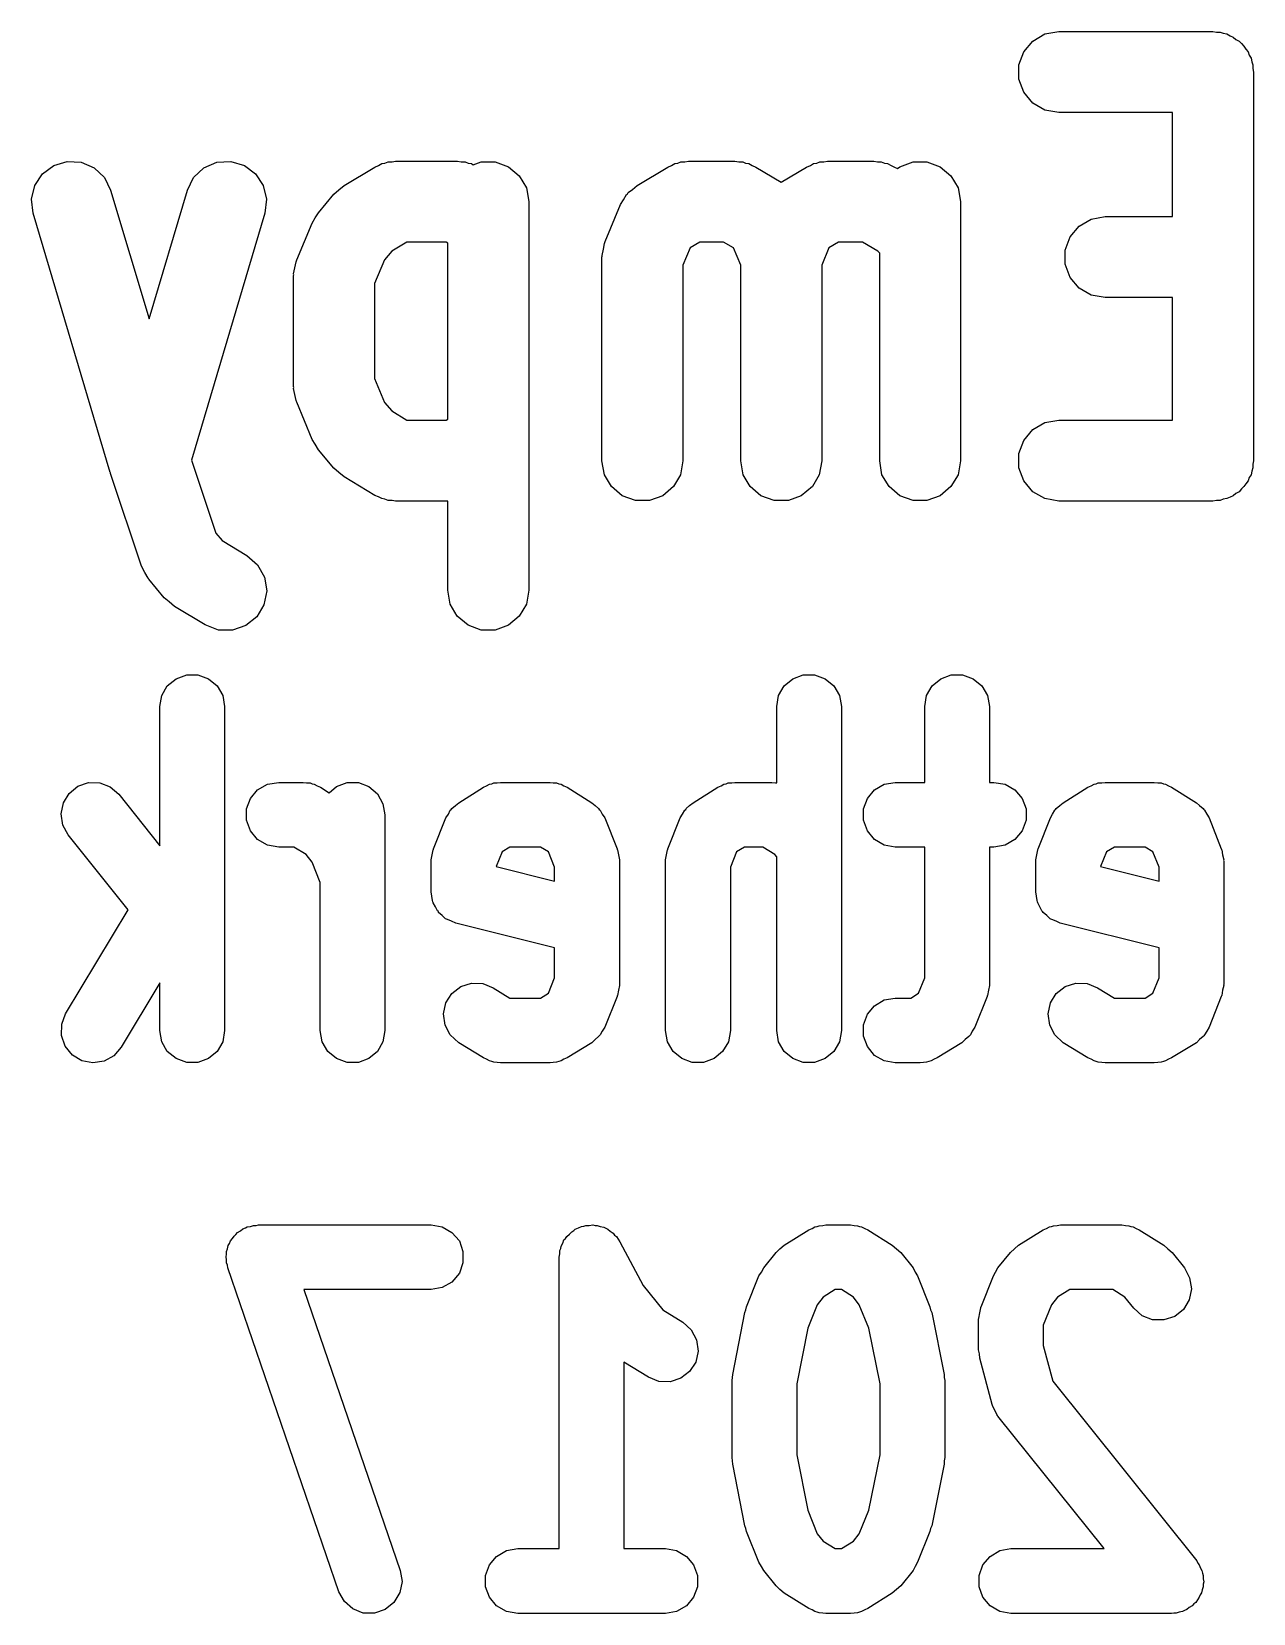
# Model space of a CAD drawing. Extents: x 125.4 to 142, y -145 to -107.2.
# Drawn here: x 135.816 to 139.589, y -117.652 to -112.768 of the extents above; entities that cross this region are included whole.
import ezdxf

# ---------------------------------------------------------------- set-up
doc = ezdxf.new("R2010")
doc.units = 0
doc.header["$MEASUREMENT"] = 0
doc.layers.add('BLACK', color=7, linetype='CONTINUOUS')

msp = doc.modelspace()

# ---------------------------------------------------------------- linework, layer by layer
at = {"layer": 'Black'}
for p, q in [((138.945, -112.775), (138.988, -112.768)), ((138.988, -112.768), (139.464, -112.768)), ((139.464, -112.768), (139.475, -112.77)), ((139.475, -112.77), (139.486, -112.77)), ((139.486, -112.77), (139.496, -112.773)), ((138.88, -112.83), (138.908, -112.797)), ((138.908, -112.797), (138.945, -112.775)), ((139.496, -112.773), (139.507, -112.775)), ((139.507, -112.775), (139.517, -112.781)), ((139.517, -112.781), (139.527, -112.785)), ((139.527, -112.785), (139.535, -112.792)), ((139.535, -112.792), (139.545, -112.797)), ((139.545, -112.797), (139.552, -112.805)), ((139.552, -112.805), (139.56, -112.813)), ((139.56, -112.813), (139.566, -112.822)), ((138.865, -112.871), (138.88, -112.83)), ((139.566, -112.822), (139.573, -112.83)), ((139.573, -112.83), (139.576, -112.841)), ((139.576, -112.841), (139.582, -112.85)), ((139.582, -112.85), (139.584, -112.861)), ((139.584, -112.861), (139.587, -112.871)), ((138.865, -112.915), (138.865, -112.871)), ((138.88, -112.955), (138.865, -112.915)), ((139.587, -112.871), (139.587, -112.882)), ((139.587, -112.882), (139.589, -112.893)), ((139.589, -112.893), (139.589, -114.093)), ((138.908, -112.989), (138.88, -112.955)), ((138.945, -113.01), (138.908, -112.989)), ((138.988, -113.018), (138.945, -113.01)), ((139.339, -113.018), (138.988, -113.018)), ((139.339, -113.339), (139.339, -113.018)), ((135.826, -113.243), (135.85, -113.207)), ((135.85, -113.207), (135.885, -113.181)), ((135.885, -113.181), (135.926, -113.169)), ((135.926, -113.169), (135.969, -113.171)), ((135.969, -113.171), (136.009, -113.189)), ((136.009, -113.189), (136.041, -113.218)), ((136.316, -113.218), (136.348, -113.189)), ((136.348, -113.189), (136.388, -113.171)), ((136.388, -113.171), (136.431, -113.169)), ((136.431, -113.169), (136.473, -113.181)), ((136.473, -113.181), (136.507, -113.207)), ((136.507, -113.207), (136.531, -113.243)), ((136.781, -113.243), (136.876, -113.186)), ((136.876, -113.186), (136.887, -113.181)), ((136.887, -113.181), (136.898, -113.175)), ((136.898, -113.175), (136.907, -113.174)), ((136.907, -113.174), (136.917, -113.17)), ((136.917, -113.17), (136.929, -113.17)), ((136.929, -113.17), (136.94, -113.168)), ((136.94, -113.168), (137.131, -113.168)), ((137.131, -113.168), (137.143, -113.17)), ((137.143, -113.17), (137.155, -113.17)), ((137.155, -113.17), (137.164, -113.174)), ((137.164, -113.174), (137.174, -113.175)), ((137.174, -113.175), (137.18, -113.179)), ((137.18, -113.179), (137.204, -113.17)), ((137.204, -113.17), (137.248, -113.17)), ((137.248, -113.17), (137.289, -113.185)), ((137.289, -113.185), (137.322, -113.213)), ((137.686, -113.243), (137.781, -113.186)), ((137.781, -113.186), (137.792, -113.181)), ((137.792, -113.181), (137.802, -113.175)), ((137.802, -113.175), (137.812, -113.174)), ((137.812, -113.174), (137.821, -113.17)), ((137.821, -113.17), (137.833, -113.17)), ((137.833, -113.17), (137.845, -113.168)), ((137.845, -113.168), (137.988, -113.168)), ((137.988, -113.168), (138, -113.17)), ((138, -113.17), (138.012, -113.17)), ((138.012, -113.17), (138.021, -113.174)), ((138.021, -113.174), (138.031, -113.175)), ((138.031, -113.175), (138.041, -113.181)), ((138.041, -113.181), (138.052, -113.186)), ((138.052, -113.186), (138.131, -113.233)), ((138.131, -113.233), (138.209, -113.186)), ((138.209, -113.186), (138.221, -113.181)), ((138.221, -113.181), (138.231, -113.175)), ((138.231, -113.175), (138.241, -113.174)), ((138.241, -113.174), (138.25, -113.17)), ((138.25, -113.17), (138.262, -113.17)), ((138.262, -113.17), (138.274, -113.168)), ((138.274, -113.168), (138.417, -113.168)), ((138.417, -113.168), (138.428, -113.17)), ((138.428, -113.17), (138.44, -113.17)), ((138.44, -113.17), (138.45, -113.174)), ((138.45, -113.174), (138.459, -113.175)), ((138.459, -113.175), (138.47, -113.181)), ((138.47, -113.181), (138.481, -113.186)), ((138.481, -113.186), (138.49, -113.191)), ((138.49, -113.191), (138.497, -113.185)), ((138.497, -113.185), (138.538, -113.17)), ((138.538, -113.17), (138.581, -113.17)), ((138.581, -113.17), (138.622, -113.185)), ((138.622, -113.185), (138.655, -113.213)), ((135.816, -113.285), (135.826, -113.243)), ((136.041, -113.218), (136.06, -113.257)), ((136.06, -113.257), (136.179, -113.655)), ((136.179, -113.655), (136.297, -113.257)), ((136.297, -113.257), (136.316, -113.218)), ((136.531, -113.243), (136.541, -113.285)), ((136.749, -113.27), (136.765, -113.256)), ((136.765, -113.256), (136.781, -113.243)), ((137.322, -113.213), (137.344, -113.25)), ((137.344, -113.25), (137.351, -113.293)), ((137.658, -113.265), (137.672, -113.255)), ((137.672, -113.255), (137.686, -113.243)), ((138.655, -113.213), (138.677, -113.25)), ((138.677, -113.25), (138.685, -113.293)), ((135.821, -113.329), (135.816, -113.285)), ((136.541, -113.285), (136.536, -113.329)), ((136.702, -113.327), (136.749, -113.27)), ((137.351, -113.293), (137.351, -114.493)), ((137.587, -113.416), (137.635, -113.302)), ((137.635, -113.302), (137.644, -113.287)), ((137.644, -113.287), (137.653, -113.271)), ((137.653, -113.271), (137.656, -113.269)), ((137.656, -113.269), (137.658, -113.265)), ((138.685, -113.293), (138.685, -114.093)), ((136.059, -114.129), (135.821, -113.329)), ((136.536, -113.329), (136.31, -114.091)), ((136.682, -113.359), (136.692, -113.343)), ((136.692, -113.343), (136.702, -113.327)), ((139.051, -113.369), (139.088, -113.347)), ((139.088, -113.347), (139.131, -113.339)), ((139.131, -113.339), (139.339, -113.339)), ((136.635, -113.473), (136.682, -113.359)), ((139.008, -113.443), (139.023, -113.402)), ((139.023, -113.402), (139.051, -113.369)), ((136.928, -113.446), (136.906, -113.473)), ((136.975, -113.418), (136.928, -113.446)), ((137.096, -113.418), (136.975, -113.418)), ((137.101, -113.421), (137.096, -113.418)), ((137.101, -113.965), (137.101, -113.421)), ((137.578, -113.459), (137.582, -113.44)), ((137.582, -113.44), (137.585, -113.422)), ((137.585, -113.422), (137.586, -113.419)), ((137.586, -113.419), (137.587, -113.416)), ((137.85, -113.436), (137.827, -113.489)), ((137.88, -113.418), (137.85, -113.436)), ((137.953, -113.418), (137.88, -113.418)), ((137.984, -113.436), (137.953, -113.418)), ((138.006, -113.489), (137.984, -113.436)), ((138.278, -113.436), (138.256, -113.489)), ((138.308, -113.418), (138.278, -113.436)), ((138.382, -113.418), (138.308, -113.418)), ((138.429, -113.446), (138.382, -113.418)), ((138.435, -113.452), (138.429, -113.446)), ((138.435, -114.093), (138.435, -113.452)), ((139.008, -113.486), (139.008, -113.443)), ((136.625, -113.516), (136.629, -113.497)), ((136.629, -113.497), (136.633, -113.479)), ((136.633, -113.479), (136.634, -113.476)), ((136.634, -113.476), (136.635, -113.473)), ((136.906, -113.473), (136.875, -113.546)), ((137.577, -113.464), (137.578, -113.461)), ((137.577, -114.093), (137.577, -113.464)), ((137.578, -113.461), (137.578, -113.459)), ((137.827, -113.489), (137.827, -114.093)), ((138.006, -114.093), (138.006, -113.489)), ((138.256, -113.489), (138.256, -114.093)), ((139.023, -113.527), (139.008, -113.486)), ((136.626, -113.519), (136.625, -113.516)), ((136.625, -113.521), (136.626, -113.519)), ((136.625, -113.864), (136.625, -113.521)), ((136.875, -113.546), (136.875, -113.839)), ((139.051, -113.56), (139.023, -113.527)), ((139.088, -113.582), (139.051, -113.56)), ((139.131, -113.589), (139.088, -113.582)), ((139.339, -113.589), (139.131, -113.589)), ((139.339, -113.968), (139.339, -113.589)), ((136.875, -113.839), (136.906, -113.913)), ((136.626, -113.867), (136.625, -113.864)), ((136.625, -113.87), (136.626, -113.867)), ((136.629, -113.888), (136.625, -113.87)), ((136.633, -113.907), (136.629, -113.888)), ((136.634, -113.91), (136.633, -113.907)), ((136.635, -113.912), (136.634, -113.91)), ((136.682, -114.027), (136.635, -113.912)), ((136.906, -113.913), (136.928, -113.939)), ((136.928, -113.939), (136.975, -113.968)), ((136.975, -113.968), (137.096, -113.968)), ((137.096, -113.968), (137.101, -113.965)), ((138.908, -113.997), (138.945, -113.975)), ((138.945, -113.975), (138.988, -113.968)), ((138.988, -113.968), (139.339, -113.968)), ((136.692, -114.042), (136.682, -114.027)), ((138.865, -114.071), (138.88, -114.03)), ((138.88, -114.03), (138.908, -113.997)), ((136.702, -114.059), (136.692, -114.042)), ((136.749, -114.116), (136.702, -114.059)), ((138.865, -114.115), (138.865, -114.071)), ((136.06, -114.13), (136.059, -114.129)), ((136.06, -114.132), (136.06, -114.13)), ((136.155, -114.418), (136.06, -114.132)), ((136.31, -114.091), (136.385, -114.317)), ((136.765, -114.129), (136.749, -114.116)), ((136.781, -114.143), (136.765, -114.129)), ((137.585, -114.136), (137.577, -114.093)), ((137.607, -114.173), (137.585, -114.136)), ((137.82, -114.136), (137.798, -114.173)), ((137.827, -114.093), (137.82, -114.136)), ((138.013, -114.136), (138.006, -114.093)), ((138.035, -114.173), (138.013, -114.136)), ((138.248, -114.136), (138.227, -114.173)), ((138.256, -114.093), (138.248, -114.136)), ((138.442, -114.136), (138.435, -114.093)), ((138.464, -114.173), (138.442, -114.136)), ((138.677, -114.136), (138.655, -114.173)), ((138.685, -114.093), (138.677, -114.136)), ((138.88, -114.155), (138.865, -114.115)), ((139.582, -114.136), (139.576, -114.145)), ((139.584, -114.125), (139.582, -114.136)), ((139.587, -114.115), (139.584, -114.125)), ((139.589, -114.093), (139.587, -114.104)), ((139.587, -114.104), (139.587, -114.115)), ((136.876, -114.2), (136.781, -114.143)), ((137.64, -114.201), (137.607, -114.173)), ((137.798, -114.173), (137.765, -114.201)), ((138.068, -114.201), (138.035, -114.173)), ((138.227, -114.173), (138.193, -114.201)), ((138.497, -114.201), (138.464, -114.173)), ((138.655, -114.173), (138.622, -114.201)), ((138.908, -114.189), (138.88, -114.155)), ((139.552, -114.18), (139.545, -114.189)), ((139.56, -114.173), (139.552, -114.18)), ((139.566, -114.164), (139.56, -114.173)), ((139.573, -114.155), (139.566, -114.164)), ((139.576, -114.145), (139.573, -114.155)), ((136.887, -114.204), (136.876, -114.2)), ((136.898, -114.21), (136.887, -114.204)), ((136.907, -114.212), (136.898, -114.21)), ((136.917, -114.216), (136.907, -114.212)), ((136.929, -114.216), (136.917, -114.216)), ((136.94, -114.218), (136.929, -114.216)), ((137.101, -114.218), (136.94, -114.218)), ((137.101, -114.493), (137.101, -114.218)), ((137.681, -114.216), (137.64, -114.201)), ((137.724, -114.216), (137.681, -114.216)), ((137.765, -114.201), (137.724, -114.216)), ((138.109, -114.216), (138.068, -114.201)), ((138.153, -114.216), (138.109, -114.216)), ((138.193, -114.201), (138.153, -114.216)), ((138.538, -114.216), (138.497, -114.201)), ((138.581, -114.216), (138.538, -114.216)), ((138.622, -114.201), (138.581, -114.216)), ((138.945, -114.21), (138.908, -114.189)), ((138.988, -114.218), (138.945, -114.21)), ((139.464, -114.218), (138.988, -114.218)), ((139.475, -114.216), (139.464, -114.218)), ((139.486, -114.216), (139.475, -114.216)), ((139.496, -114.212), (139.486, -114.216)), ((139.507, -114.21), (139.496, -114.212)), ((139.517, -114.205), (139.507, -114.21)), ((139.527, -114.201), (139.517, -114.205)), ((139.535, -114.194), (139.527, -114.201)), ((139.545, -114.189), (139.535, -114.194)), ((136.385, -114.317), (136.404, -114.339)), ((136.404, -114.339), (136.481, -114.386)), ((136.156, -114.419), (136.155, -114.418)), ((136.156, -114.421), (136.156, -114.419)), ((136.166, -114.438), (136.156, -114.421)), ((136.481, -114.386), (136.514, -114.414)), ((136.514, -114.414), (136.535, -114.452)), ((136.176, -114.456), (136.166, -114.438)), ((136.177, -114.457), (136.176, -114.456)), ((136.178, -114.459), (136.177, -114.457)), ((136.225, -114.516), (136.178, -114.459)), ((136.535, -114.452), (136.542, -114.495)), ((136.241, -114.529), (136.225, -114.516)), ((136.257, -114.543), (136.241, -114.529)), ((136.542, -114.495), (136.533, -114.538)), ((137.109, -114.536), (137.101, -114.493)), ((137.351, -114.493), (137.344, -114.536)), ((136.352, -114.6), (136.257, -114.543)), ((136.511, -114.575), (136.477, -114.602)), ((136.533, -114.538), (136.511, -114.575)), ((137.13, -114.573), (137.109, -114.536)), ((137.164, -114.601), (137.13, -114.573)), ((137.322, -114.573), (137.289, -114.601)), ((137.344, -114.536), (137.322, -114.573)), ((136.393, -114.616), (136.352, -114.6)), ((136.436, -114.616), (136.393, -114.616)), ((136.477, -114.602), (136.436, -114.616)), ((137.204, -114.616), (137.164, -114.601)), ((137.248, -114.616), (137.204, -114.616)), ((137.289, -114.601), (137.248, -114.616)), ((136.235, -114.788), (136.262, -114.766)), ((136.262, -114.766), (136.295, -114.754)), ((136.295, -114.754), (136.329, -114.754)), ((136.329, -114.754), (136.362, -114.766)), ((136.362, -114.766), (136.389, -114.788)), ((138.14, -114.788), (138.167, -114.766)), ((138.167, -114.766), (138.199, -114.754)), ((138.199, -114.754), (138.234, -114.754)), ((138.234, -114.754), (138.267, -114.766)), ((138.267, -114.766), (138.293, -114.788)), ((138.597, -114.788), (138.624, -114.766)), ((138.624, -114.766), (138.656, -114.754)), ((138.656, -114.754), (138.691, -114.754)), ((138.691, -114.754), (138.724, -114.766)), ((138.724, -114.766), (138.75, -114.788)), ((136.212, -114.852), (136.218, -114.818)), ((136.218, -114.818), (136.235, -114.788)), ((136.389, -114.788), (136.406, -114.818)), ((136.406, -114.818), (136.412, -114.852)), ((138.117, -114.852), (138.123, -114.818)), ((138.123, -114.818), (138.14, -114.788)), ((138.293, -114.788), (138.311, -114.818)), ((138.311, -114.818), (138.317, -114.852)), ((138.574, -114.852), (138.58, -114.818)), ((138.58, -114.818), (138.597, -114.788)), ((138.75, -114.788), (138.768, -114.818)), ((138.768, -114.818), (138.774, -114.852)), ((136.212, -115.282), (136.212, -114.852)), ((136.412, -114.852), (136.412, -115.852)), ((138.117, -115.088), (138.117, -114.852)), ((138.317, -114.852), (138.317, -115.852)), ((138.574, -115.086), (138.574, -114.852)), ((138.774, -114.852), (138.774, -115.086)), ((135.932, -115.12), (135.959, -115.098)), ((135.959, -115.098), (135.992, -115.087)), ((135.992, -115.087), (136.027, -115.088)), ((136.027, -115.088), (136.059, -115.1)), ((136.059, -115.1), (136.085, -115.123)), ((136.492, -115.136), (136.514, -115.109)), ((136.514, -115.109), (136.544, -115.092)), ((136.544, -115.092), (136.579, -115.086)), ((136.579, -115.086), (136.655, -115.086)), ((136.655, -115.086), (136.665, -115.088)), ((136.665, -115.088), (136.676, -115.088)), ((136.676, -115.088), (136.682, -115.091)), ((136.682, -115.091), (136.689, -115.092)), ((136.689, -115.092), (136.698, -115.097)), ((136.698, -115.097), (136.708, -115.101)), ((136.708, -115.101), (136.735, -115.118)), ((136.735, -115.118), (136.757, -115.099)), ((136.757, -115.099), (136.79, -115.087)), ((136.79, -115.087), (136.825, -115.087)), ((136.825, -115.087), (136.857, -115.099)), ((136.857, -115.099), (136.884, -115.121)), ((137.135, -115.149), (137.211, -115.101)), ((137.211, -115.101), (137.221, -115.097)), ((137.221, -115.097), (137.23, -115.092)), ((137.23, -115.092), (137.237, -115.091)), ((137.237, -115.091), (137.243, -115.088)), ((137.243, -115.088), (137.254, -115.088)), ((137.254, -115.088), (137.264, -115.086)), ((137.264, -115.086), (137.417, -115.086)), ((137.417, -115.086), (137.427, -115.088)), ((137.427, -115.088), (137.437, -115.088)), ((137.437, -115.088), (137.444, -115.091)), ((137.444, -115.091), (137.451, -115.092)), ((137.451, -115.092), (137.46, -115.097)), ((137.46, -115.097), (137.47, -115.101)), ((137.47, -115.101), (137.546, -115.149)), ((137.859, -115.149), (137.935, -115.101)), ((137.935, -115.101), (137.945, -115.097)), ((137.945, -115.097), (137.954, -115.092)), ((137.954, -115.092), (137.961, -115.091)), ((137.961, -115.091), (137.967, -115.088)), ((137.967, -115.088), (137.978, -115.088)), ((137.978, -115.088), (137.988, -115.086)), ((137.988, -115.086), (138.102, -115.086)), ((138.102, -115.086), (138.113, -115.088)), ((138.113, -115.088), (138.117, -115.088)), ((138.397, -115.136), (138.419, -115.109)), ((138.419, -115.109), (138.449, -115.092)), ((138.449, -115.092), (138.483, -115.086)), ((138.483, -115.086), (138.574, -115.086)), ((138.774, -115.086), (138.788, -115.086)), ((138.788, -115.086), (138.822, -115.092)), ((138.822, -115.092), (138.852, -115.109)), ((138.852, -115.109), (138.875, -115.136)), ((139.002, -115.149), (139.078, -115.101)), ((139.078, -115.101), (139.088, -115.097)), ((139.088, -115.097), (139.097, -115.092)), ((139.097, -115.092), (139.104, -115.091)), ((139.104, -115.091), (139.11, -115.088)), ((139.11, -115.088), (139.121, -115.088)), ((139.121, -115.088), (139.131, -115.086)), ((139.131, -115.086), (139.283, -115.086)), ((139.283, -115.086), (139.294, -115.088)), ((139.294, -115.088), (139.304, -115.088)), ((139.304, -115.088), (139.311, -115.091)), ((139.311, -115.091), (139.318, -115.092)), ((139.318, -115.092), (139.327, -115.097)), ((139.327, -115.097), (139.336, -115.101)), ((139.336, -115.101), (139.413, -115.149)), ((135.907, -115.183), (135.914, -115.149)), ((135.914, -115.149), (135.932, -115.12)), ((136.085, -115.123), (136.212, -115.282)), ((136.48, -115.168), (136.492, -115.136)), ((136.884, -115.121), (136.901, -115.152)), ((136.901, -115.152), (136.907, -115.186)), ((137.114, -115.167), (137.125, -115.158)), ((137.125, -115.158), (137.135, -115.149)), ((137.546, -115.149), (137.556, -115.158)), ((137.556, -115.158), (137.567, -115.167)), ((137.837, -115.167), (137.848, -115.158)), ((137.848, -115.158), (137.859, -115.149)), ((138.385, -115.168), (138.397, -115.136)), ((138.875, -115.136), (138.887, -115.168)), ((138.98, -115.167), (138.991, -115.158)), ((138.991, -115.158), (139.002, -115.149)), ((139.413, -115.149), (139.423, -115.158)), ((139.423, -115.158), (139.434, -115.167)), ((135.912, -115.218), (135.907, -115.183)), ((136.48, -115.203), (136.48, -115.168)), ((136.492, -115.236), (136.48, -115.203)), ((136.907, -115.186), (136.907, -115.852)), ((137.057, -115.291), (137.095, -115.196)), ((137.095, -115.196), (137.103, -115.184)), ((137.103, -115.184), (137.109, -115.172)), ((137.109, -115.172), (137.112, -115.17)), ((137.112, -115.17), (137.114, -115.167)), ((137.567, -115.167), (137.569, -115.17)), ((137.569, -115.17), (137.572, -115.172)), ((137.572, -115.172), (137.578, -115.184)), ((137.578, -115.184), (137.586, -115.196)), ((137.586, -115.196), (137.624, -115.291)), ((137.781, -115.291), (137.819, -115.196)), ((137.819, -115.196), (137.826, -115.184)), ((137.826, -115.184), (137.833, -115.172)), ((137.833, -115.172), (137.836, -115.17)), ((137.836, -115.17), (137.837, -115.167)), ((138.385, -115.203), (138.385, -115.168)), ((138.397, -115.236), (138.385, -115.203)), ((138.887, -115.203), (138.875, -115.236)), ((138.887, -115.168), (138.887, -115.203)), ((138.924, -115.291), (138.962, -115.196)), ((138.962, -115.196), (138.969, -115.184)), ((138.969, -115.184), (138.976, -115.172)), ((138.976, -115.172), (138.978, -115.17)), ((138.978, -115.17), (138.98, -115.167)), ((139.434, -115.167), (139.436, -115.17)), ((139.436, -115.17), (139.438, -115.172)), ((139.438, -115.172), (139.445, -115.184)), ((139.445, -115.184), (139.452, -115.196)), ((139.452, -115.196), (139.49, -115.291)), ((135.929, -115.248), (135.912, -115.218)), ((136.114, -115.48), (135.929, -115.248)), ((136.514, -115.262), (136.492, -115.236)), ((136.544, -115.28), (136.514, -115.262)), ((138.419, -115.262), (138.397, -115.236)), ((138.449, -115.28), (138.419, -115.262)), ((138.852, -115.262), (138.822, -115.28)), ((138.875, -115.236), (138.852, -115.262)), ((136.579, -115.286), (136.544, -115.28)), ((136.626, -115.286), (136.579, -115.286)), ((136.664, -115.309), (136.626, -115.286)), ((136.682, -115.332), (136.664, -115.309)), ((137.05, -115.325), (137.053, -115.31)), ((137.053, -115.31), (137.056, -115.294)), ((137.056, -115.294), (137.057, -115.293)), ((137.057, -115.293), (137.057, -115.291)), ((137.269, -115.301), (137.251, -115.346)), ((137.293, -115.286), (137.269, -115.301)), ((137.388, -115.286), (137.293, -115.286)), ((137.412, -115.301), (137.388, -115.286)), ((137.431, -115.348), (137.412, -115.301)), ((137.624, -115.291), (137.624, -115.293)), ((137.624, -115.293), (137.625, -115.294)), ((137.625, -115.294), (137.628, -115.31)), ((137.628, -115.31), (137.631, -115.325)), ((137.774, -115.325), (137.777, -115.31)), ((137.777, -115.31), (137.78, -115.294)), ((137.78, -115.294), (137.781, -115.293)), ((137.781, -115.293), (137.781, -115.291)), ((137.993, -115.301), (137.974, -115.348)), ((138.017, -115.286), (137.993, -115.301)), ((138.074, -115.286), (138.017, -115.286)), ((138.111, -115.309), (138.074, -115.286)), ((138.117, -115.316), (138.111, -115.309)), ((138.483, -115.286), (138.449, -115.28)), ((138.574, -115.286), (138.483, -115.286)), ((138.574, -115.69), (138.574, -115.286)), ((138.788, -115.286), (138.774, -115.286)), ((138.774, -115.286), (138.774, -115.71)), ((138.822, -115.28), (138.788, -115.286)), ((138.917, -115.325), (138.92, -115.31)), ((138.92, -115.31), (138.923, -115.294)), ((138.923, -115.293), (138.924, -115.291)), ((138.923, -115.294), (138.923, -115.293)), ((139.135, -115.301), (139.117, -115.346)), ((139.16, -115.286), (139.135, -115.301)), ((139.255, -115.286), (139.16, -115.286)), ((139.279, -115.301), (139.255, -115.286)), ((139.298, -115.348), (139.279, -115.301)), ((139.49, -115.291), (139.491, -115.293)), ((139.491, -115.293), (139.492, -115.294)), ((139.492, -115.294), (139.494, -115.31)), ((139.494, -115.31), (139.498, -115.325)), ((136.707, -115.395), (136.682, -115.332)), ((137.05, -115.327), (137.05, -115.325)), ((137.05, -115.329), (137.05, -115.327)), ((137.05, -115.424), (137.05, -115.329)), ((137.251, -115.346), (137.431, -115.391)), ((137.431, -115.391), (137.431, -115.348)), ((137.631, -115.325), (137.631, -115.327)), ((137.631, -115.327), (137.631, -115.329)), ((137.631, -115.329), (137.631, -115.71)), ((137.774, -115.327), (137.774, -115.325)), ((137.774, -115.329), (137.774, -115.327)), ((137.774, -115.852), (137.774, -115.329)), ((137.974, -115.348), (137.974, -115.852)), ((138.117, -115.852), (138.117, -115.316)), ((138.917, -115.327), (138.917, -115.325)), ((138.917, -115.329), (138.917, -115.327)), ((138.917, -115.424), (138.917, -115.329)), ((139.117, -115.346), (139.298, -115.391)), ((139.298, -115.391), (139.298, -115.348)), ((139.498, -115.325), (139.497, -115.327)), ((139.497, -115.327), (139.498, -115.329)), ((139.498, -115.329), (139.498, -115.71)), ((136.707, -115.852), (136.707, -115.395)), ((137.052, -115.437), (137.05, -115.424)), ((137.054, -115.451), (137.052, -115.437)), ((137.055, -115.455), (137.054, -115.451)), ((137.056, -115.458), (137.055, -115.455)), ((138.919, -115.437), (138.917, -115.424)), ((138.921, -115.451), (138.919, -115.437)), ((138.922, -115.455), (138.921, -115.451)), ((138.923, -115.458), (138.922, -115.455)), ((135.921, -115.801), (136.114, -115.48)), ((137.063, -115.47), (137.056, -115.458)), ((137.069, -115.483), (137.063, -115.47)), ((137.072, -115.485), (137.069, -115.483)), ((137.073, -115.488), (137.072, -115.485)), ((137.084, -115.497), (137.073, -115.488)), ((137.094, -115.507), (137.084, -115.497)), ((138.93, -115.47), (138.923, -115.458)), ((138.936, -115.483), (138.93, -115.47)), ((138.938, -115.485), (138.936, -115.483)), ((138.94, -115.488), (138.938, -115.485)), ((138.951, -115.497), (138.94, -115.488)), ((138.961, -115.507), (138.951, -115.497)), ((137.097, -115.508), (137.094, -115.507)), ((137.1, -115.51), (137.097, -115.508)), ((137.113, -115.515), (137.1, -115.51)), ((137.126, -115.521), (137.113, -115.515)), ((137.431, -115.597), (137.126, -115.521)), ((138.964, -115.508), (138.961, -115.507)), ((138.967, -115.51), (138.964, -115.508)), ((138.98, -115.515), (138.967, -115.51)), ((138.992, -115.521), (138.98, -115.515)), ((139.298, -115.597), (138.992, -115.521)), ((137.431, -115.69), (137.431, -115.597)), ((139.298, -115.69), (139.298, -115.597)), ((137.412, -115.737), (137.431, -115.69)), ((138.555, -115.737), (138.574, -115.69)), ((139.279, -115.737), (139.298, -115.69)), ((136.212, -115.705), (136.093, -115.904)), ((136.212, -115.852), (136.212, -115.705)), ((137.095, -115.767), (137.114, -115.738)), ((137.114, -115.738), (137.141, -115.716)), ((137.141, -115.716), (137.174, -115.706)), ((137.174, -115.706), (137.209, -115.707)), ((137.209, -115.707), (137.241, -115.72)), ((137.241, -115.72), (137.293, -115.752)), ((137.388, -115.752), (137.412, -115.737)), ((137.624, -115.747), (137.586, -115.842)), ((137.625, -115.744), (137.624, -115.745)), ((137.624, -115.745), (137.624, -115.747)), ((137.628, -115.728), (137.625, -115.744)), ((137.631, -115.713), (137.628, -115.728)), ((137.631, -115.71), (137.631, -115.711)), ((137.631, -115.711), (137.631, -115.713)), ((138.531, -115.752), (138.555, -115.737)), ((138.767, -115.747), (138.729, -115.842)), ((138.768, -115.744), (138.767, -115.745)), ((138.767, -115.745), (138.767, -115.747)), ((138.771, -115.728), (138.768, -115.744)), ((138.774, -115.713), (138.771, -115.728)), ((138.774, -115.71), (138.774, -115.711)), ((138.774, -115.711), (138.774, -115.713)), ((138.962, -115.767), (138.98, -115.738)), ((138.98, -115.738), (139.008, -115.716)), ((139.008, -115.716), (139.041, -115.706)), ((139.041, -115.706), (139.076, -115.707)), ((139.076, -115.707), (139.108, -115.72)), ((139.108, -115.72), (139.16, -115.752)), ((139.255, -115.752), (139.279, -115.737)), ((139.49, -115.747), (139.452, -115.842)), ((139.491, -115.745), (139.49, -115.747)), ((139.492, -115.744), (139.491, -115.745)), ((139.494, -115.728), (139.492, -115.744)), ((139.498, -115.713), (139.494, -115.728)), ((139.498, -115.71), (139.497, -115.711)), ((139.497, -115.711), (139.498, -115.713)), ((137.088, -115.801), (137.095, -115.767)), ((137.293, -115.752), (137.388, -115.752)), ((138.397, -115.802), (138.419, -115.776)), ((138.419, -115.776), (138.449, -115.758)), ((138.449, -115.758), (138.483, -115.752)), ((138.483, -115.752), (138.531, -115.752)), ((138.955, -115.801), (138.962, -115.767)), ((139.16, -115.752), (139.255, -115.752)), ((135.908, -115.868), (135.909, -115.833)), ((135.909, -115.833), (135.921, -115.801)), ((137.093, -115.836), (137.088, -115.801)), ((137.109, -115.866), (137.093, -115.836)), ((137.586, -115.842), (137.578, -115.854)), ((138.385, -115.835), (138.397, -115.802)), ((138.385, -115.87), (138.385, -115.835)), ((138.729, -115.842), (138.721, -115.854)), ((138.96, -115.836), (138.955, -115.801)), ((138.976, -115.866), (138.96, -115.836)), ((139.452, -115.842), (139.445, -115.854)), ((135.92, -115.901), (135.908, -115.868)), ((136.218, -115.887), (136.212, -115.852)), ((136.235, -115.917), (136.218, -115.887)), ((136.406, -115.887), (136.389, -115.917)), ((136.412, -115.852), (136.406, -115.887)), ((136.713, -115.887), (136.707, -115.852)), ((136.731, -115.917), (136.713, -115.887)), ((136.901, -115.887), (136.884, -115.917)), ((136.907, -115.852), (136.901, -115.887)), ((137.135, -115.89), (137.109, -115.866)), ((137.211, -115.937), (137.135, -115.89)), ((137.546, -115.89), (137.47, -115.937)), ((137.556, -115.88), (137.546, -115.89)), ((137.567, -115.871), (137.556, -115.88)), ((137.569, -115.869), (137.567, -115.871)), ((137.572, -115.866), (137.569, -115.869)), ((137.578, -115.854), (137.572, -115.866)), ((137.78, -115.887), (137.774, -115.852)), ((137.797, -115.917), (137.78, -115.887)), ((137.968, -115.887), (137.95, -115.917)), ((137.974, -115.852), (137.968, -115.887)), ((138.123, -115.887), (138.117, -115.852)), ((138.14, -115.917), (138.123, -115.887)), ((138.311, -115.887), (138.293, -115.917)), ((138.317, -115.852), (138.311, -115.887)), ((138.397, -115.902), (138.385, -115.87)), ((138.689, -115.89), (138.613, -115.937)), ((138.699, -115.88), (138.689, -115.89)), ((138.71, -115.871), (138.699, -115.88)), ((138.712, -115.869), (138.71, -115.871)), ((138.715, -115.866), (138.712, -115.869)), ((138.721, -115.854), (138.715, -115.866)), ((139.002, -115.89), (138.976, -115.866)), ((139.078, -115.937), (139.002, -115.89)), ((139.413, -115.89), (139.336, -115.937)), ((139.423, -115.88), (139.413, -115.89)), ((139.434, -115.871), (139.423, -115.88)), ((139.436, -115.869), (139.434, -115.871)), ((139.438, -115.866), (139.436, -115.869)), ((139.445, -115.854), (139.438, -115.866)), ((135.942, -115.928), (135.92, -115.901)), ((135.971, -115.946), (135.942, -115.928)), ((136.005, -115.952), (135.971, -115.946)), ((136.07, -115.93), (136.04, -115.947)), ((136.093, -115.904), (136.07, -115.93)), ((136.262, -115.939), (136.235, -115.917)), ((136.295, -115.951), (136.262, -115.939)), ((136.362, -115.939), (136.329, -115.951)), ((136.389, -115.917), (136.362, -115.939)), ((136.757, -115.939), (136.731, -115.917)), ((136.79, -115.951), (136.757, -115.939)), ((136.857, -115.939), (136.825, -115.951)), ((136.884, -115.917), (136.857, -115.939)), ((137.221, -115.941), (137.211, -115.937)), ((137.23, -115.946), (137.221, -115.941)), ((137.237, -115.948), (137.23, -115.946)), ((137.451, -115.946), (137.444, -115.948)), ((137.46, -115.941), (137.451, -115.946)), ((137.47, -115.937), (137.46, -115.941)), ((137.824, -115.939), (137.797, -115.917)), ((137.856, -115.951), (137.824, -115.939)), ((137.924, -115.939), (137.891, -115.951)), ((137.95, -115.917), (137.924, -115.939)), ((138.167, -115.939), (138.14, -115.917)), ((138.199, -115.951), (138.167, -115.939)), ((138.267, -115.939), (138.234, -115.951)), ((138.293, -115.917), (138.267, -115.939)), ((138.419, -115.929), (138.397, -115.902)), ((138.449, -115.946), (138.419, -115.929)), ((138.483, -115.952), (138.449, -115.946)), ((138.594, -115.946), (138.587, -115.948)), ((138.603, -115.941), (138.594, -115.946)), ((138.613, -115.937), (138.603, -115.941)), ((139.088, -115.941), (139.078, -115.937)), ((139.097, -115.946), (139.088, -115.941)), ((139.104, -115.948), (139.097, -115.946)), ((139.318, -115.946), (139.311, -115.948)), ((139.327, -115.941), (139.318, -115.946)), ((139.336, -115.937), (139.327, -115.941)), ((136.04, -115.947), (136.005, -115.952)), ((136.329, -115.951), (136.295, -115.951)), ((136.825, -115.951), (136.79, -115.951)), ((137.243, -115.95), (137.237, -115.948)), ((137.254, -115.951), (137.243, -115.95)), ((137.264, -115.952), (137.254, -115.951)), ((137.417, -115.952), (137.264, -115.952)), ((137.427, -115.951), (137.417, -115.952)), ((137.437, -115.95), (137.427, -115.951)), ((137.444, -115.948), (137.437, -115.95)), ((137.891, -115.951), (137.856, -115.951)), ((138.234, -115.951), (138.199, -115.951)), ((138.56, -115.952), (138.483, -115.952)), ((138.57, -115.951), (138.56, -115.952)), ((138.58, -115.95), (138.57, -115.951)), ((138.587, -115.948), (138.58, -115.95)), ((139.11, -115.95), (139.104, -115.948)), ((139.121, -115.951), (139.11, -115.95)), ((139.131, -115.952), (139.121, -115.951)), ((139.283, -115.952), (139.131, -115.952)), ((139.294, -115.951), (139.283, -115.952)), ((139.304, -115.95), (139.294, -115.951)), ((139.311, -115.948), (139.304, -115.95)), ((136.441, -116.487), (136.447, -116.482)), ((136.447, -116.482), (136.452, -116.476)), ((136.452, -116.476), (136.461, -116.471)), ((136.461, -116.471), (136.468, -116.465)), ((136.468, -116.465), (136.476, -116.462)), ((136.476, -116.462), (136.482, -116.458)), ((136.482, -116.458), (136.492, -116.457)), ((136.492, -116.457), (136.501, -116.454)), ((136.501, -116.454), (136.509, -116.454)), ((136.509, -116.454), (136.517, -116.452)), ((136.517, -116.452), (137.05, -116.452)), ((137.05, -116.452), (137.084, -116.458)), ((137.084, -116.458), (137.114, -116.476)), ((137.114, -116.476), (137.137, -116.502)), ((137.469, -116.488), (137.477, -116.481)), ((137.477, -116.481), (137.484, -116.474)), ((137.484, -116.474), (137.49, -116.47)), ((137.49, -116.47), (137.495, -116.466)), ((137.495, -116.466), (137.505, -116.462)), ((137.505, -116.462), (137.514, -116.457)), ((137.514, -116.457), (137.521, -116.456)), ((137.521, -116.456), (137.528, -116.454)), ((137.528, -116.454), (137.538, -116.454)), ((137.538, -116.454), (137.549, -116.452)), ((137.549, -116.452), (137.556, -116.454)), ((137.556, -116.454), (137.563, -116.454)), ((137.563, -116.454), (137.572, -116.457)), ((137.572, -116.457), (137.583, -116.46)), ((137.583, -116.46), (137.589, -116.463)), ((137.589, -116.463), (137.595, -116.466)), ((137.595, -116.466), (137.603, -116.472)), ((137.603, -116.472), (137.612, -116.478)), ((137.612, -116.478), (137.616, -116.484)), ((138.14, -116.515), (138.216, -116.468)), ((138.216, -116.468), (138.226, -116.464)), ((138.226, -116.464), (138.235, -116.458)), ((138.235, -116.458), (138.242, -116.457)), ((138.242, -116.457), (138.248, -116.455)), ((138.248, -116.455), (138.259, -116.454)), ((138.259, -116.454), (138.269, -116.452)), ((138.269, -116.452), (138.345, -116.452)), ((138.345, -116.452), (138.356, -116.454)), ((138.356, -116.454), (138.366, -116.455)), ((138.366, -116.455), (138.373, -116.457)), ((138.373, -116.457), (138.379, -116.458)), ((138.379, -116.458), (138.389, -116.464)), ((138.389, -116.464), (138.398, -116.468)), ((138.398, -116.468), (138.474, -116.515)), ((138.864, -116.515), (138.94, -116.468)), ((138.94, -116.468), (138.95, -116.464)), ((138.95, -116.464), (138.959, -116.458)), ((138.959, -116.458), (138.966, -116.457)), ((138.966, -116.457), (138.972, -116.455)), ((138.972, -116.455), (138.983, -116.454)), ((138.983, -116.454), (138.993, -116.452)), ((138.993, -116.452), (139.183, -116.452)), ((139.183, -116.452), (139.194, -116.454)), ((139.194, -116.454), (139.204, -116.455)), ((139.204, -116.455), (139.211, -116.457)), ((139.211, -116.457), (139.218, -116.458)), ((139.218, -116.458), (139.227, -116.464)), ((139.227, -116.464), (139.236, -116.468)), ((139.236, -116.468), (139.313, -116.515)), ((136.418, -116.535), (136.421, -116.526)), ((136.421, -116.526), (136.423, -116.516)), ((136.423, -116.516), (136.427, -116.51)), ((136.427, -116.51), (136.43, -116.502)), ((136.43, -116.502), (136.436, -116.495)), ((136.436, -116.495), (136.441, -116.487)), ((137.137, -116.502), (137.148, -116.535)), ((137.447, -116.532), (137.45, -116.525)), ((137.447, -116.542), (137.447, -116.532)), ((137.45, -116.525), (137.451, -116.518)), ((137.451, -116.518), (137.456, -116.509)), ((137.456, -116.509), (137.46, -116.499)), ((137.46, -116.499), (137.465, -116.494)), ((137.465, -116.494), (137.469, -116.488)), ((137.616, -116.484), (137.622, -116.488)), ((137.622, -116.488), (137.627, -116.497)), ((137.627, -116.497), (137.633, -116.505)), ((137.633, -116.505), (137.705, -116.64)), ((138.115, -116.538), (138.127, -116.526)), ((138.127, -116.526), (138.14, -116.515)), ((138.474, -116.515), (138.487, -116.526)), ((138.487, -116.526), (138.5, -116.538)), ((138.839, -116.538), (138.851, -116.526)), ((138.851, -116.526), (138.864, -116.515)), ((139.313, -116.515), (139.325, -116.526)), ((139.325, -116.526), (139.338, -116.538)), ((136.417, -116.551), (136.418, -116.543)), ((136.418, -116.56), (136.417, -116.551)), ((136.418, -116.543), (136.418, -116.535)), ((136.418, -116.57), (136.418, -116.56)), ((136.421, -116.577), (136.418, -116.57)), ((136.422, -116.585), (136.421, -116.577)), ((137.148, -116.57), (137.137, -116.602)), ((137.148, -116.535), (137.148, -116.57)), ((137.445, -116.552), (137.447, -116.542)), ((137.445, -117.452), (137.445, -116.552)), ((138.077, -116.585), (138.115, -116.538)), ((138.5, -116.538), (138.538, -116.585)), ((138.8, -116.585), (138.839, -116.538)), ((139.338, -116.538), (139.376, -116.585)), ((136.765, -117.585), (136.422, -116.585)), ((137.114, -116.629), (137.084, -116.646)), ((137.137, -116.602), (137.114, -116.629)), ((138.024, -116.706), (138.062, -116.61)), ((138.062, -116.61), (138.07, -116.598)), ((138.07, -116.598), (138.077, -116.585)), ((138.538, -116.585), (138.545, -116.598)), ((138.545, -116.598), (138.552, -116.61)), ((138.552, -116.61), (138.59, -116.706)), ((138.748, -116.706), (138.786, -116.61)), ((138.786, -116.61), (138.793, -116.598)), ((138.793, -116.598), (138.8, -116.585)), ((139.376, -116.585), (139.392, -116.616)), ((139.392, -116.616), (139.398, -116.65)), ((137.05, -116.652), (136.657, -116.652)), ((136.657, -116.652), (136.954, -117.52)), ((137.084, -116.646), (137.05, -116.652)), ((137.705, -116.64), (137.765, -116.715)), ((138.26, -116.676), (138.242, -116.699)), ((138.298, -116.652), (138.26, -116.676)), ((138.317, -116.652), (138.298, -116.652)), ((138.354, -116.676), (138.317, -116.652)), ((138.372, -116.699), (138.354, -116.676)), ((138.984, -116.676), (138.966, -116.699)), ((139.022, -116.652), (138.984, -116.676)), ((139.155, -116.652), (139.022, -116.652)), ((139.192, -116.676), (139.155, -116.652)), ((139.22, -116.71), (139.192, -116.676)), ((139.398, -116.65), (139.391, -116.684)), ((137.765, -116.715), (137.827, -116.753)), ((137.981, -116.914), (138.019, -116.723)), ((138.019, -116.723), (138.022, -116.715)), ((138.022, -116.715), (138.024, -116.706)), ((138.242, -116.699), (138.213, -116.771)), ((138.401, -116.771), (138.372, -116.699)), ((138.59, -116.706), (138.592, -116.715)), ((138.592, -116.715), (138.596, -116.723)), ((138.596, -116.723), (138.634, -116.914)), ((138.741, -116.74), (138.744, -116.724)), ((138.744, -116.724), (138.747, -116.709)), ((138.747, -116.707), (138.748, -116.706)), ((138.747, -116.709), (138.747, -116.707)), ((138.966, -116.699), (138.94, -116.762)), ((139.246, -116.733), (139.22, -116.71)), ((139.373, -116.714), (139.346, -116.735)), ((139.391, -116.684), (139.373, -116.714)), ((137.827, -116.753), (137.853, -116.777)), ((138.213, -116.771), (138.179, -116.943)), ((138.436, -116.943), (138.401, -116.771)), ((138.74, -116.743), (138.741, -116.741)), ((138.74, -116.838), (138.74, -116.743)), ((138.741, -116.741), (138.741, -116.74)), ((138.94, -116.762), (138.94, -116.825)), ((139.278, -116.746), (139.246, -116.733)), ((139.313, -116.746), (139.278, -116.746)), ((139.346, -116.735), (139.313, -116.746)), ((137.853, -116.777), (137.869, -116.807)), ((137.869, -116.807), (137.874, -116.842)), ((138.94, -116.825), (138.97, -116.935)), ((137.874, -116.842), (137.867, -116.876)), ((138.743, -116.851), (138.74, -116.838)), ((138.744, -116.864), (138.743, -116.851)), ((138.782, -117.007), (138.744, -116.864)), ((137.721, -116.923), (137.645, -116.876)), ((137.645, -116.876), (137.645, -117.452)), ((137.848, -116.905), (137.821, -116.926)), ((137.867, -116.876), (137.848, -116.905)), ((137.98, -116.924), (137.981, -116.914)), ((138.634, -116.914), (138.634, -116.924)), ((137.753, -116.936), (137.721, -116.923)), ((137.788, -116.937), (137.753, -116.936)), ((137.821, -116.926), (137.788, -116.937)), ((137.979, -116.933), (137.98, -116.924)), ((137.979, -117.171), (137.979, -116.933)), ((138.179, -116.943), (138.179, -117.162)), ((138.436, -117.162), (138.436, -116.943)), ((138.634, -116.924), (138.636, -116.933)), ((138.636, -116.933), (138.636, -117.171)), ((138.97, -116.935), (139.414, -117.49)), ((138.783, -117.01), (138.782, -117.007)), ((138.784, -117.013), (138.783, -117.01)), ((138.791, -117.025), (138.784, -117.013)), ((138.797, -117.038), (138.791, -117.025)), ((138.799, -117.041), (138.797, -117.038)), ((138.8, -117.043), (138.799, -117.041)), ((139.128, -117.452), (138.8, -117.043)), ((138.179, -117.162), (138.213, -117.333)), ((138.401, -117.333), (138.436, -117.162)), ((137.98, -117.181), (137.979, -117.171)), ((137.981, -117.191), (137.98, -117.181)), ((138.019, -117.382), (137.981, -117.191)), ((138.634, -117.191), (138.596, -117.382)), ((138.636, -117.171), (138.634, -117.181)), ((138.634, -117.181), (138.634, -117.191)), ((138.213, -117.333), (138.242, -117.406)), ((138.372, -117.406), (138.401, -117.333)), ((138.022, -117.39), (138.019, -117.382)), ((138.024, -117.399), (138.022, -117.39)), ((138.062, -117.494), (138.024, -117.399)), ((138.242, -117.406), (138.26, -117.429)), ((138.354, -117.429), (138.372, -117.406)), ((138.59, -117.399), (138.552, -117.494)), ((138.592, -117.39), (138.59, -117.399)), ((138.596, -117.382), (138.592, -117.39)), ((137.252, -117.476), (137.282, -117.458)), ((137.282, -117.458), (137.317, -117.452)), ((137.317, -117.452), (137.445, -117.452)), ((137.645, -117.452), (137.774, -117.452)), ((137.774, -117.452), (137.808, -117.458)), ((137.808, -117.458), (137.838, -117.476)), ((138.26, -117.429), (138.298, -117.452)), ((138.298, -117.452), (138.317, -117.452)), ((138.317, -117.452), (138.354, -117.429)), ((138.776, -117.476), (138.806, -117.458)), ((138.806, -117.458), (138.84, -117.452)), ((138.84, -117.452), (139.128, -117.452)), ((137.218, -117.535), (137.23, -117.502)), ((137.23, -117.502), (137.252, -117.476)), ((137.838, -117.476), (137.86, -117.502)), ((137.86, -117.502), (137.872, -117.535)), ((138.07, -117.507), (138.062, -117.494)), ((138.077, -117.52), (138.07, -117.507)), ((138.545, -117.507), (138.538, -117.52)), ((138.552, -117.494), (138.545, -117.507)), ((138.742, -117.535), (138.754, -117.502)), ((138.754, -117.502), (138.776, -117.476)), ((139.414, -117.49), (139.417, -117.497)), ((139.417, -117.497), (139.422, -117.502)), ((139.422, -117.502), (139.426, -117.512)), ((136.96, -117.554), (136.953, -117.588)), ((136.954, -117.52), (136.96, -117.554)), ((137.218, -117.57), (137.218, -117.535)), ((137.872, -117.535), (137.872, -117.57)), ((138.115, -117.567), (138.077, -117.52)), ((138.538, -117.52), (138.5, -117.567)), ((138.742, -117.57), (138.742, -117.535)), ((139.426, -117.512), (139.43, -117.52)), ((139.43, -117.52), (139.432, -117.528)), ((139.432, -117.528), (139.434, -117.535)), ((139.434, -117.535), (139.434, -117.545)), ((139.434, -117.545), (139.436, -117.555)), ((139.436, -117.555), (139.434, -117.562)), ((136.782, -117.615), (136.765, -117.585)), ((136.953, -117.588), (136.935, -117.618)), ((137.23, -117.602), (137.218, -117.57)), ((137.252, -117.629), (137.23, -117.602)), ((137.86, -117.602), (137.838, -117.629)), ((137.872, -117.57), (137.86, -117.602)), ((138.127, -117.578), (138.115, -117.567)), ((138.14, -117.59), (138.127, -117.578)), ((138.216, -117.637), (138.14, -117.59)), ((138.474, -117.59), (138.398, -117.637)), ((138.487, -117.578), (138.474, -117.59)), ((138.5, -117.567), (138.487, -117.578)), ((138.754, -117.602), (138.742, -117.57)), ((138.776, -117.629), (138.754, -117.602)), ((139.422, -117.602), (139.416, -117.61)), ((139.425, -117.595), (139.422, -117.602)), ((139.429, -117.589), (139.425, -117.595)), ((139.431, -117.579), (139.429, -117.589)), ((139.434, -117.57), (139.431, -117.579)), ((139.434, -117.562), (139.434, -117.57)), ((136.808, -117.638), (136.782, -117.615)), ((136.84, -117.651), (136.808, -117.638)), ((136.875, -117.651), (136.84, -117.651)), ((136.908, -117.64), (136.875, -117.651)), ((136.935, -117.618), (136.908, -117.64)), ((137.282, -117.646), (137.252, -117.629)), ((137.317, -117.652), (137.282, -117.646)), ((137.774, -117.652), (137.317, -117.652)), ((137.808, -117.646), (137.774, -117.652)), ((137.838, -117.629), (137.808, -117.646)), ((138.226, -117.641), (138.216, -117.637)), ((138.235, -117.646), (138.226, -117.641)), ((138.242, -117.648), (138.235, -117.646)), ((138.248, -117.65), (138.242, -117.648)), ((138.259, -117.651), (138.248, -117.65)), ((138.269, -117.652), (138.259, -117.651)), ((138.345, -117.652), (138.269, -117.652)), ((138.356, -117.651), (138.345, -117.652)), ((138.366, -117.65), (138.356, -117.651)), ((138.373, -117.648), (138.366, -117.65)), ((138.379, -117.646), (138.373, -117.648)), ((138.389, -117.641), (138.379, -117.646)), ((138.398, -117.637), (138.389, -117.641)), ((138.806, -117.646), (138.776, -117.629)), ((138.84, -117.652), (138.806, -117.646)), ((139.336, -117.652), (138.84, -117.652)), ((139.343, -117.651), (139.336, -117.652)), ((139.351, -117.651), (139.343, -117.651)), ((139.36, -117.648), (139.351, -117.651)), ((139.37, -117.646), (139.36, -117.648)), ((139.376, -117.643), (139.37, -117.646)), ((139.384, -117.64), (139.376, -117.643)), ((139.391, -117.634), (139.384, -117.64)), ((139.4, -117.629), (139.391, -117.634)), ((139.405, -117.623), (139.4, -117.629)), ((139.411, -117.618), (139.405, -117.623)), ((139.416, -117.61), (139.411, -117.618))]:
    msp.add_line(p, q, dxfattribs=at)

doc.saveas('drawing.dxf')
